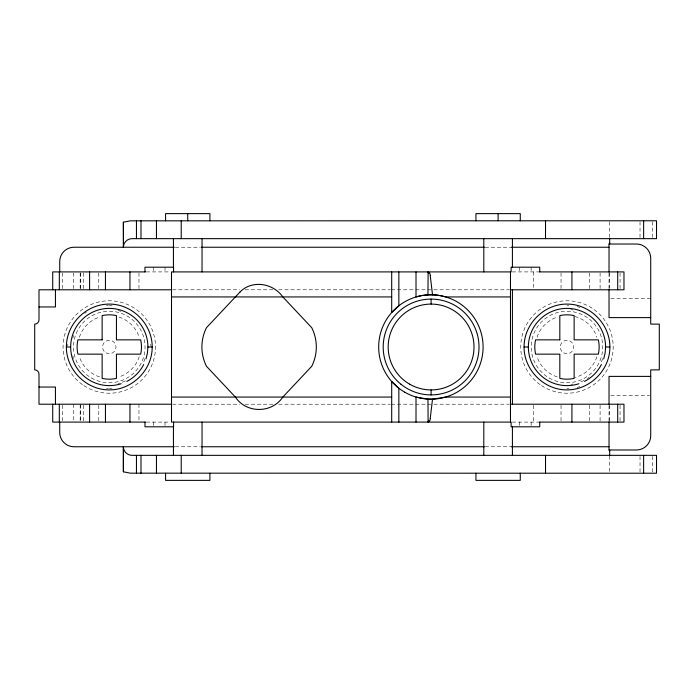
<?xml version="1.0" encoding="UTF-8"?>
<svg xmlns="http://www.w3.org/2000/svg" width="694" height="694" viewBox="0 0 694 694"><rect width="100%" height="100%" fill="white"/><g stroke="black" fill="none" stroke-linecap="round" stroke-linejoin="round"><path stroke-width="0.52" stroke-dasharray="3.47 2.6" d="M67.708 346.072L67.856 344.207M175.365 247.238L200.34 247.238M485.132 247.238L511.461 247.238M146.313 271.909L170.455 271.909M512.259 271.909L538.882 271.909M172.589 289.788L239.734 289.788M245.147 289.788L273.306 289.788M278.719 289.788L390.271 289.788M391.355 289.788L509.396 289.788M610.763 298.446L650.72 298.446M610.763 395.554L649.636 395.554M172.589 404.212L239.734 404.212M245.147 404.212L273.306 404.212M278.719 404.212L390.271 404.212M391.355 404.212L509.396 404.212M146.313 422.091L170.455 422.091M512.259 422.091L538.882 422.091M175.365 446.763L200.34 446.763M485.132 446.763L511.461 446.763M150.719 344.207L150.867 346.072M652.646 221.828L652.646 237.608M652.646 456.392L652.646 472.172M640.024 221.828L640.024 237.608M640.024 456.392L640.024 472.172M620.054 272.959L620.054 288.739M620.054 405.261L620.054 421.041M609.688 221.828L609.688 238.103M609.688 272.829L609.688 288.843M609.688 405.157L609.688 421.171M609.688 455.897L609.688 472.172M609.028 273.219L609.028 288.392M609.028 405.608L609.028 420.781M600.093 272.959L600.093 288.739M600.093 405.261L600.093 421.041M589.648 272.959L589.648 288.739M589.648 405.261L589.648 421.041M561.038 272.959L561.038 288.739M561.038 405.261L561.038 421.041M533.608 271.909L533.608 288.739M533.608 405.261L533.608 422.091M531.144 267.19L531.144 271.909M531.144 422.091L531.144 426.81M519.702 267.19L519.702 271.909M519.702 422.091L519.702 426.81M164.999 267.19L164.999 271.909M164.999 422.091L164.999 426.81M153.556 267.19L153.556 271.909M153.556 422.091L153.556 426.81M138.965 272.959L138.965 289.788M138.965 404.212L138.965 421.041M98.774 272.959L98.774 288.739M98.774 405.261L98.774 421.041M83.679 272.959L83.679 288.739M83.679 405.261L83.679 421.041M80.686 272.959L80.686 289.788M80.686 404.212L80.686 421.041M80.183 272.959L80.183 288.739M80.183 405.261L80.183 421.041M73.746 272.959L73.746 289.788M73.746 404.212L73.746 421.041M62.26 272.959L62.26 288.739M62.26 405.261L62.26 421.041M602.67 358.598A37.537 37.537 0 0 1 600.857 363.162M589.041 377.363A37.537 37.537 0 0 1 587.419 378.482M584.018 380.442A37.537 37.537 0 0 1 578.57 382.698M572.845 384.068A37.537 37.537 0 0 1 570.902 384.329M570.902 309.671A37.537 37.537 0 0 1 572.845 309.932M579.846 386.61A41.649 41.649 0 0 1 577.156 387.391M568.846 388.605A41.649 41.649 0 0 1 566.972 388.649M566.972 305.351A41.649 41.649 0 0 1 568.846 305.395M577.156 306.609A41.649 41.649 0 0 1 579.846 307.39M144.985 358.598A37.537 37.537 0 0 1 143.164 363.162M125.449 380.876A37.537 37.537 0 0 1 118.049 383.496M73.59 358.598A37.537 37.537 0 0 1 72.792 355.762M72.792 338.238A37.537 37.537 0 0 1 73.59 335.402M118.049 310.504A37.537 37.537 0 0 1 120.886 311.302M112.09 388.553A41.649 41.649 0 0 1 109.288 388.649M108.359 388.64A41.649 41.649 0 0 1 106.486 388.553M84.807 313.306A41.649 41.649 0 0 1 86.342 312.239M106.486 305.447A41.649 41.649 0 0 1 108.359 305.36M109.288 305.351A41.649 41.649 0 0 1 112.09 305.447M596.901 356.725A31.464 31.464 0 0 1 574.806 377.475M557.256 376.92A31.464 31.464 0 0 1 537.052 356.725M537.052 337.275A31.464 31.464 0 0 1 557.256 317.08M574.806 316.525A31.464 31.464 0 0 1 596.901 337.275M139.216 356.725A31.464 31.464 0 0 1 119.012 376.92M99.563 376.92A31.464 31.464 0 0 1 79.368 356.725M79.368 337.275A31.464 31.464 0 0 1 99.563 317.08M119.012 317.08A31.464 31.464 0 0 1 139.216 337.275M91.408 377.97A35.758 35.758 0 0 0 145.046 347A35.758 35.758 0 0 0 91.408 316.03A35.758 35.758 0 0 0 91.408 377.97M563.606 352.838A6.74 6.74 0 0 0 573.712 347A6.74 6.74 0 0 0 563.606 341.162A6.74 6.74 0 0 0 563.606 352.838M549.101 377.97A35.758 35.758 0 0 0 602.73 347A35.758 35.758 0 0 0 549.101 316.03A35.758 35.758 0 0 0 549.101 377.97M105.922 352.838A6.74 6.74 0 0 0 116.028 347A6.74 6.74 0 0 0 105.922 341.162A6.74 6.74 0 0 0 105.922 352.838M83.8 385.56A46.22 46.22 0 0 0 155.43 349.793A46.22 46.22 0 0 0 88.641 305.646A46.22 46.22 0 0 0 83.8 385.56M541.485 385.56A46.22 46.22 0 0 0 613.114 349.793A46.22 46.22 0 0 0 546.325 305.646A46.22 46.22 0 0 0 541.485 385.56"/><path stroke-width="1.04" d="M123.376 471.79L123.376 446.763L123.376 471.79L130.212 473.161L656.515 473.221L656.515 455.342L131.955 455.342C127.826 455.394 124.018 452.106 123.471 448.003M510.48 397.063L445.695 397.063L432.518 399.18L430.254 418.343M123.471 245.997L123.376 247.238L123.376 222.21L130.212 220.839L656.515 220.779L656.515 238.658L131.955 238.658C127.826 238.606 124.018 241.894 123.471 245.997L123.376 222.21M121.224 383.73A38.621 38.621 0 0 1 71.517 355.033A38.621 38.621 0 0 1 105.254 308.596A38.621 38.621 0 0 1 147.909 347L147.432 353.038L146.018 358.937M578.909 383.73A38.621 38.621 0 0 1 529.201 355.033A38.621 38.621 0 0 1 562.938 308.596A38.621 38.621 0 0 1 605.593 347L605.116 353.038L603.702 358.937M66.381 347C66.234 324.037 86.325 303.946 109.288 304.093C132.25 303.946 152.342 324.037 152.194 347C152.342 369.963 132.25 390.054 109.288 389.907C86.325 390.054 66.234 369.963 66.381 347L70.675 347M524.074 347C523.918 324.037 544.009 303.946 566.972 304.093C589.935 303.946 610.035 324.037 609.879 347C610.035 369.963 589.935 390.054 566.972 389.907C544.009 390.054 523.918 369.963 524.074 347L528.36 347M609.028 272.152L609.028 244.019L609.688 243.1M510.48 296.937L445.695 296.937C436.075 294.083 425.63 294.074 416.01 296.963L416.01 271.909M428.111 422.082L427.955 399.119L416.01 397.037L416.01 422.091M432.518 399.18L430.297 399.197M609.028 244.019L636.415 244.019A14.305 14.305 0 0 1 650.72 258.324L650.72 324.115L659.3 324.115L659.3 369.885L650.72 369.885L650.72 435.676A14.305 14.305 0 0 1 636.415 449.981L609.028 449.981L609.028 421.848M174.324 247.238L74.032 247.238A14.305 14.305 0 0 0 59.727 261.543L59.727 272.005M201.425 247.238L484.36 247.238M511.461 247.238L609.028 247.238M145.393 271.909L52.718 271.909L52.718 289.788M539.62 271.909L623.975 271.909L623.975 289.788L510.48 289.788M171.505 289.788L38.994 289.788L38.994 319.821A4.294 4.294 0 0 1 34.7 324.115L34.7 369.885A4.294 4.294 0 0 1 38.994 374.179L38.994 404.212L171.505 404.212M171.505 296.937L391.694 296.937M38.994 306.956L55.442 306.956L55.442 289.788M650.72 317.609L609.028 317.609L609.028 289.459M147.909 347L152.194 347M605.593 347L609.879 347M650.72 376.391L609.028 376.391L609.028 404.541M38.994 387.044L55.442 387.044L55.442 404.212M171.505 397.063L391.694 397.063M510.48 404.212L623.975 404.212L623.975 422.091L539.62 422.091M145.393 422.091L52.718 422.091L52.718 404.212M174.324 446.763L74.032 446.763A14.305 14.305 0 0 1 59.727 432.457L59.727 421.995M201.425 446.763L484.36 446.763M511.461 446.763L609.028 446.763M430.211 399.197L427.955 399.119M428.111 271.918L427.955 294.881M609.028 449.981L609.688 450.9M430.254 275.657L432.518 294.82M643.633 220.779L643.633 238.658M643.633 455.342L643.633 473.221M617.703 271.909L617.703 289.788M617.703 404.212L617.703 422.091M609.688 238.658L609.688 244.019M609.688 449.981L609.688 455.342M571.925 271.909L571.925 289.788M571.925 404.212L571.925 422.091M545.519 220.779L545.519 238.658M545.519 455.342L545.519 473.221M539.732 271.909L539.732 267.19L511.122 267.19L511.122 271.909L171.505 271.909L171.505 422.091L511.122 422.091L511.122 426.81L539.732 426.81L539.732 422.091M520.274 220.779L520.274 213.631L475.937 213.631L475.937 220.779M520.274 473.221L520.274 480.369L475.937 480.369L475.937 473.221M512.415 238.658L512.415 267.624M512.415 289.788L512.415 404.212M512.415 426.376L512.415 455.342M510.48 271.909L510.48 422.091M498.11 213.631L498.11 220.779M483.805 238.658L483.805 271.909M483.805 422.091L483.805 455.342M431.104 299.088L431.104 304.093M431.104 389.907L431.104 394.912M398.85 271.909L398.85 305.785L391.694 312.508L391.694 271.909M398.85 422.091L398.85 388.215L391.694 381.492L391.694 422.091M209.909 220.779L209.909 213.631L165.571 213.631L165.571 220.779M209.909 473.221L209.909 480.369L165.571 480.369L165.571 473.221M202.041 238.658L202.041 271.909M202.041 422.091L202.041 455.342M187.736 213.631L187.736 220.779M181.221 220.779L181.221 238.658M181.221 455.342L181.221 473.221M173.578 271.909L173.578 267.19L144.977 267.19L144.977 271.909M173.578 422.091L173.578 426.81L144.977 426.81L144.977 422.091M173.439 238.658L173.439 267.624M173.439 426.376L173.439 455.342M156.454 220.779L156.454 238.658M156.454 455.342L156.454 473.221M140.995 220.779L140.995 238.658M140.995 455.342L140.995 473.221M136.449 220.779L136.449 238.658M136.449 455.342L136.449 473.221M129.952 271.909L129.952 289.788M129.952 404.212L129.952 422.091M105.445 271.909L105.445 289.788M105.445 404.212L105.445 422.091M89.604 271.909L89.604 289.788M89.604 404.212L89.604 422.091M59.32 271.909L59.32 289.788M59.32 404.212L59.32 422.091M601.386 364.532A38.621 38.621 0 0 1 584.504 381.405M143.693 364.532A38.621 38.621 0 0 1 126.82 381.405M429.196 272.412A23.535 5.89 -70.7 0 1 430.315 275.527M428.033 272.143A24.446 6.246 -72.7 0 1 428.727 273.54M430.315 418.473A23.535 5.89 70.7 0 1 429.196 421.588M428.727 420.46A24.446 6.246 72.7 0 1 428.033 421.857M239.898 292.122L206.491 327.689A42.907 42.907 0 0 0 206.491 366.311L235.387 397.063C246.266 413.607 271.883 413.529 282.831 397.063L311.727 366.311A42.907 42.907 0 0 0 311.727 327.689L282.831 296.937C273.297 283.135 251.931 279.552 239.898 292.122M102.139 339.852L77.91 339.852A32.184 32.184 0 0 0 77.91 354.148L102.139 354.148L102.139 378.377A32.184 32.184 0 0 0 116.436 378.377L116.436 354.148L140.665 354.148A32.184 32.184 0 0 0 140.665 339.852L116.436 339.852L116.436 315.623A32.184 32.184 0 0 0 102.139 315.623L102.139 339.852M559.824 339.852L535.603 339.852A32.184 32.184 0 0 0 535.603 354.148L559.824 354.148L559.824 378.377A32.184 32.184 0 0 0 574.129 378.377L574.129 354.148L598.349 354.148A32.184 32.184 0 0 0 598.349 339.852L574.129 339.852L574.129 315.623A32.184 32.184 0 0 0 559.824 315.623L559.824 339.852M409.642 384.164A42.907 42.907 0 0 0 474.011 347A42.907 42.907 0 0 0 409.642 309.836A42.907 42.907 0 0 0 409.642 384.164M400.95 384.233A47.912 47.912 0 0 0 478.426 354.495A47.912 47.912 0 0 0 413.928 302.272A47.912 47.912 0 0 0 400.95 384.233M404.784 392.214A52.206 52.206 0 0 0 483.093 347A52.206 52.206 0 0 0 404.784 301.786A52.206 52.206 0 0 0 404.784 392.214"/></g></svg>
